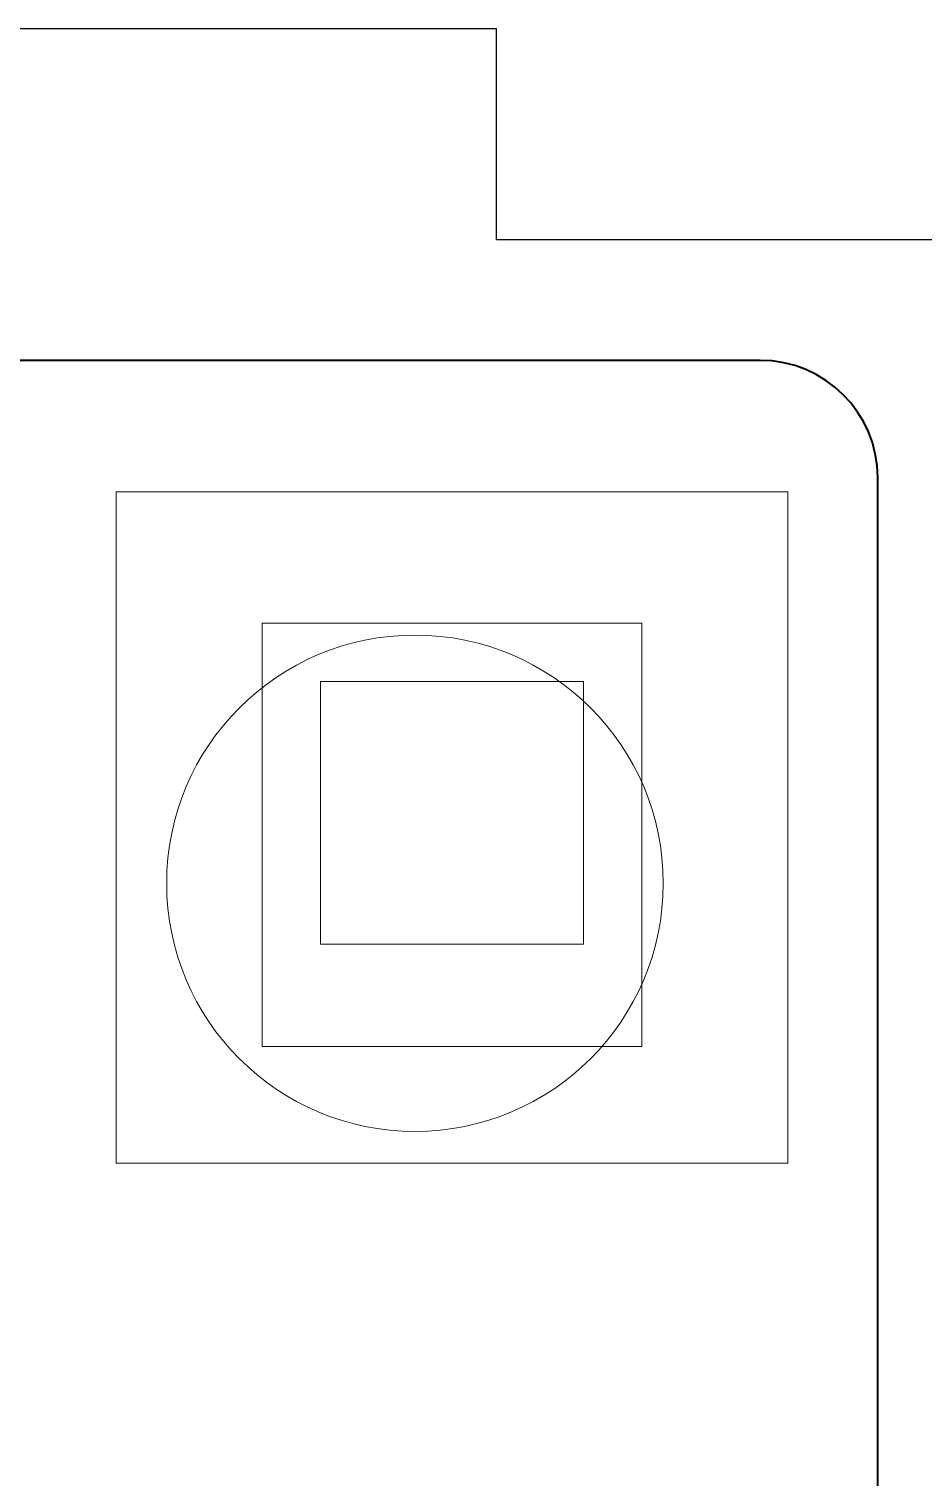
# Model space of a CAD drawing. Header units: millimetres. Extents: x 234 to 444, y 156 to 226.
# Drawn here: x 318.57 to 340.17, y 190.68 to 225.68 of the extents above; entities that cross this region are included whole.
import ezdxf

# ---------------------------------------------------------------- set-up
doc = ezdxf.new("R2010")
doc.units = ezdxf.units.MM
doc.header["$MEASUREMENT"] = 0
doc.header["$XCLIPFRAME"] = 2
doc.layers.get('0').update_dxf_attribs({"lineweight": 0})
picture_1 = doc.add_image_def('image1.png', size_in_pixel=(46, 46))
picture_2 = doc.add_image_def('image2.png', size_in_pixel=(26, 29))
picture_3 = doc.add_image_def('image3.png', size_in_pixel=(18, 18))

# ---------------------------------------------------------------- blocks, each defined once
blk = doc.blocks.new('Block_29')
image = blk.add_image(picture_2, insert=(324.2027776967271, 201.0833332830625), size_in_units=(9.172222219929166, 10.230555552997915))
image = blk.add_image(picture_3, insert=(325.6138888074854, 203.5527777268896), size_in_units=(6.3499999984125, 6.3499999984125))
blk = doc.blocks.new('Block_0')
blk.add_circle((327.8936071881637, 205.0278766844554), 5.998695331784476)
at = {"color": 7, "lineweight": 40}
blk.add_open_spline([(257.0859173997166, 217.6663888412198), (257.0859173997166, 217.6663888412198), (336.2329201765227, 217.6663888412198), (336.2329201765227, 217.6663888412198), (337.8022829155527, 217.6663888412198), (339.0744975517409, 216.398972703711), (339.0744975517409, 214.8355292371185), (339.0744975517409, 214.8355292371185), (339.0744975517409, 166.7177754111394), (339.0744975517409, 166.7177754111394), (339.0744975517409, 165.1543319445469), (337.8022829155527, 163.8869158070381), (336.2329201765227, 163.8869158070381), (336.2329201765227, 163.8869158070381), (257.0859173997166, 163.8869158070381), (257.0859173997166, 163.8869158070381), (255.5165568286382, 163.8869158070381), (254.2443400244984, 165.1543319445469), (254.2443400244984, 166.7177754111394), (254.2443400244984, 166.7177754111394), (254.2443400244984, 214.8355292371185), (254.2443400244984, 214.8355292371185), (254.2443400244984, 216.398972703711), (255.5165568286382, 217.6663888412198), (257.0859173997166, 217.6663888412198)], degree=3, knots=[0, 0, 0, 0, 1, 1, 1, 2, 2, 2, 3, 3, 3, 4, 4, 4, 5, 5, 5, 6, 6, 6, 7, 7, 7, 8, 8, 8, 8], dxfattribs=at)
blk.add_blockref('Block_29', (0, 0))
image = blk.add_image(picture_1, insert=(320.6749999198312, 198.2611110615458), size_in_units=(16.22777777372083, 16.22777777372083))
image.set_boundary_path([(-0.5, -0.5), (45.49999999999999, 45.49999999999999)])
image.dxf.clipping = 0
image.dxf.flags = 3

msp = doc.modelspace()

# ---------------------------------------------------------------- linework, layer by layer
at = {"color": 7, "lineweight": 25}
msp.add_lwpolyline([(347.4666665820003, 220.5763888412199), (329.8666665820001, 220.5763888412199), (329.8666665820001, 225.6763888412198), (312.4666665820001, 225.6763888412198), (312.4666665820001, 220.5763888412199), (294.8666665820001, 220.5763888412199), (294.8666665820001, 225.6763888412198), (277.4666665820001, 225.6763888412198)], dxfattribs=at)

# ---------------------------------------------------------------- block references
msp.add_blockref('Block_0', (0, 0))

doc.saveas('drawing.dxf')
